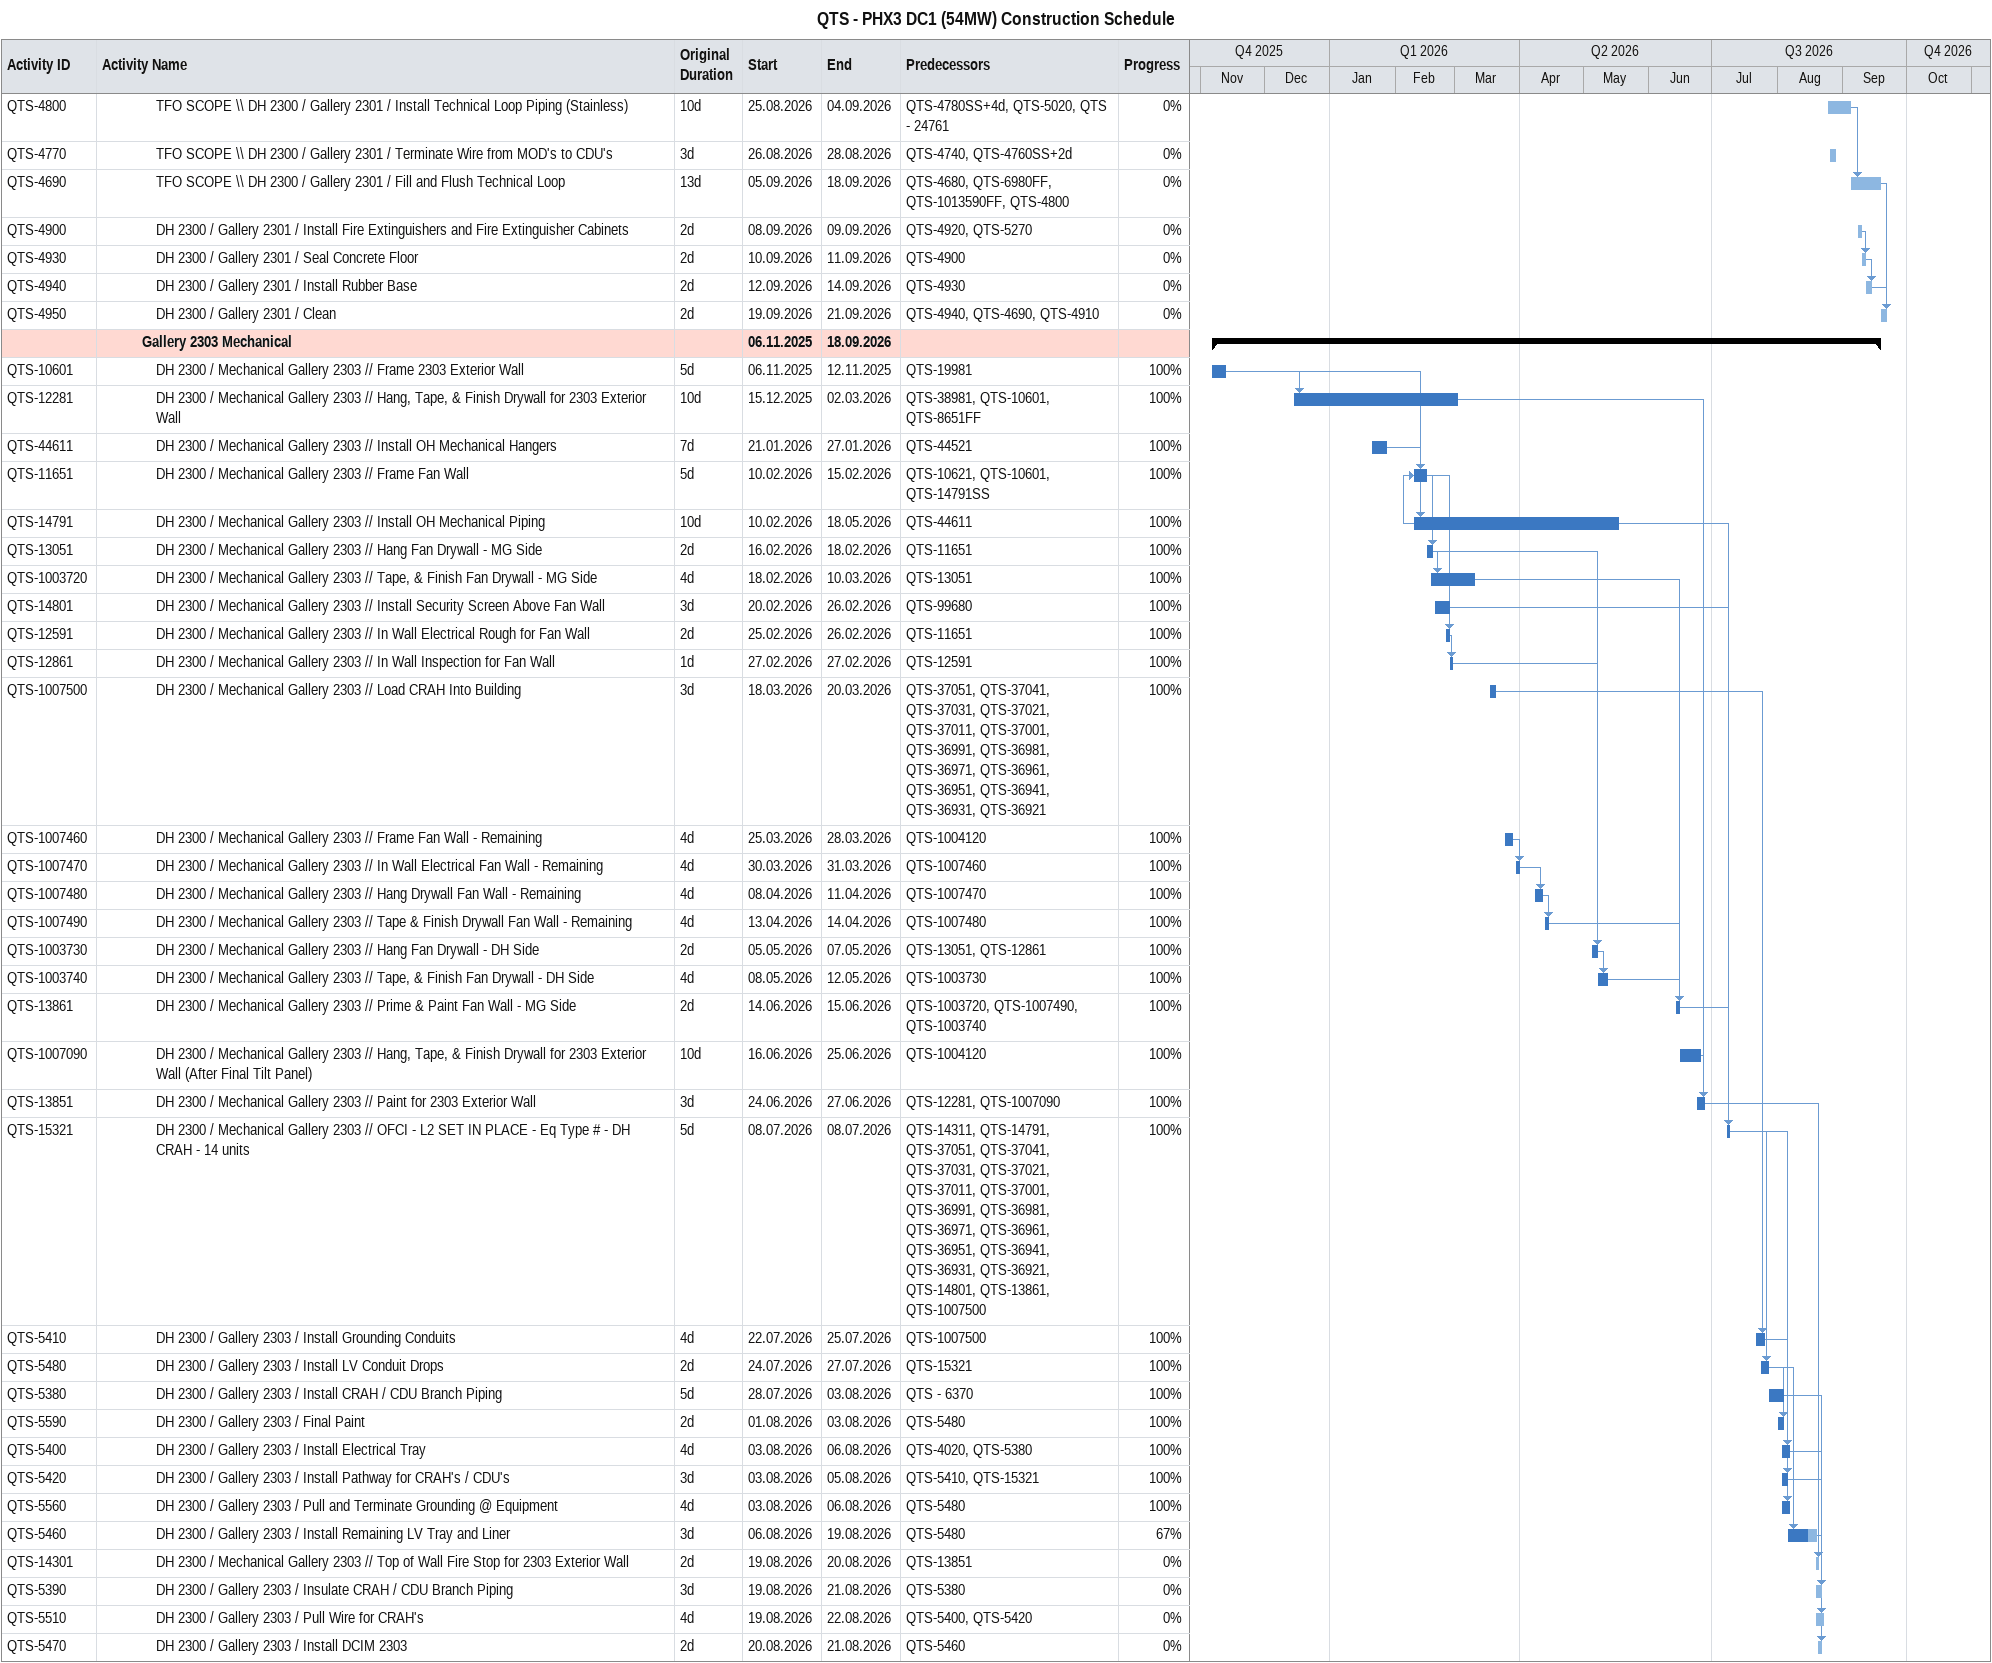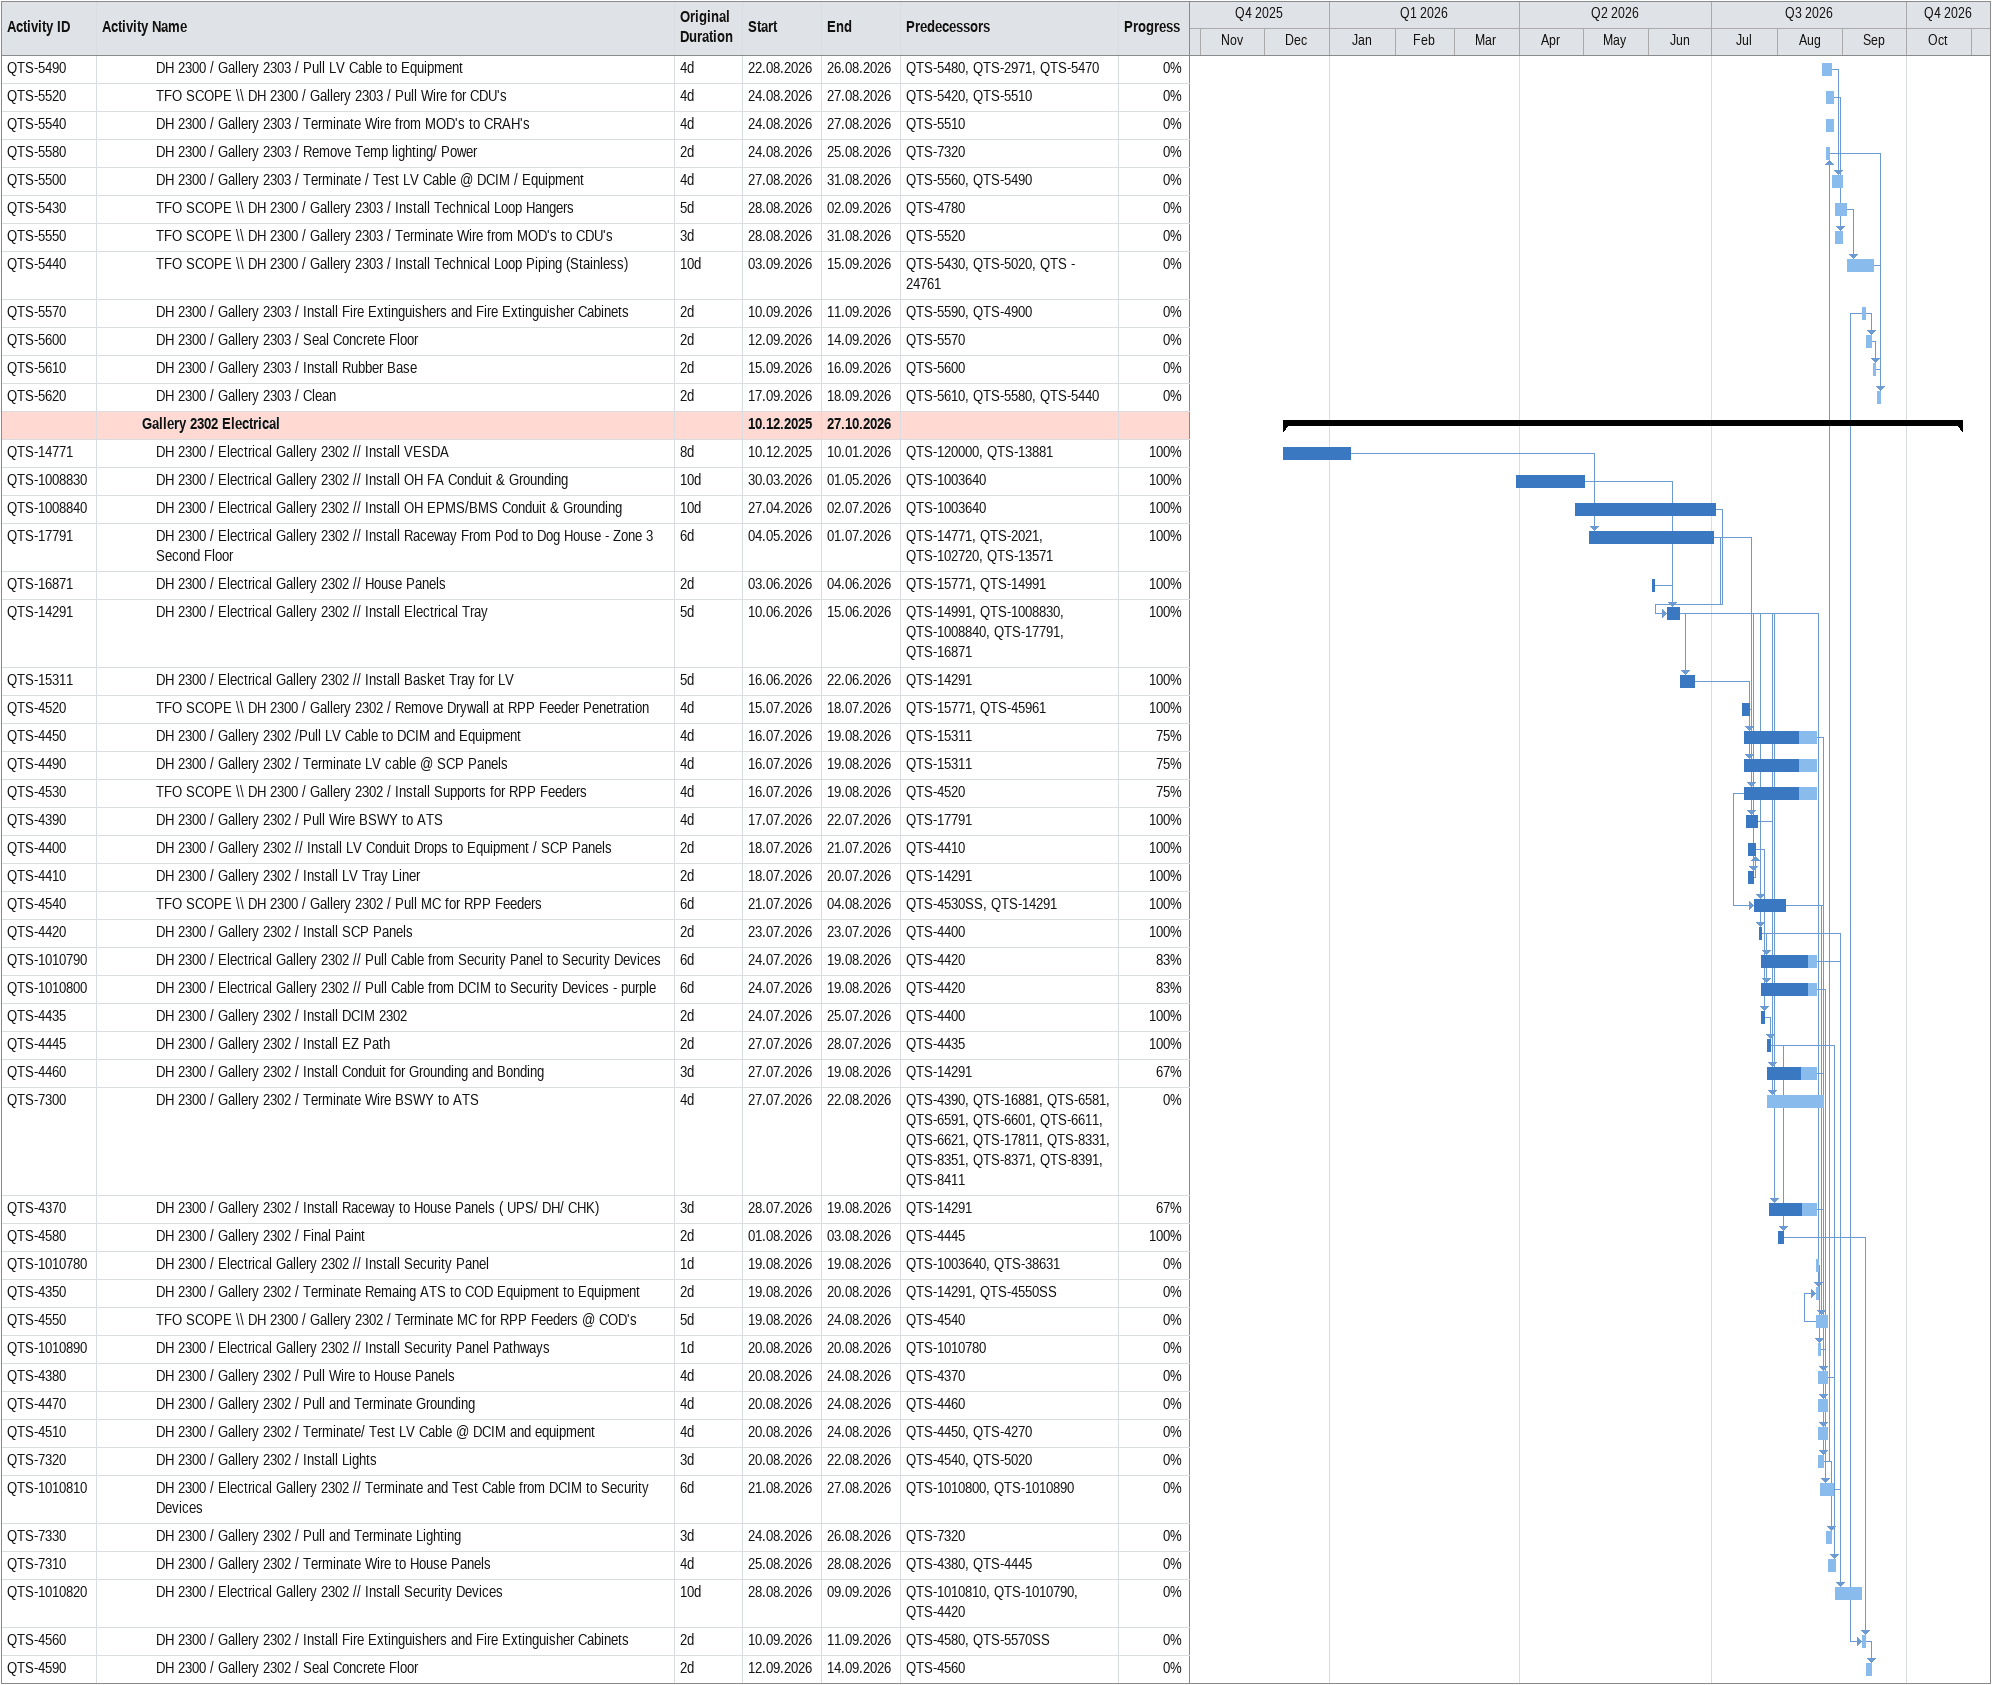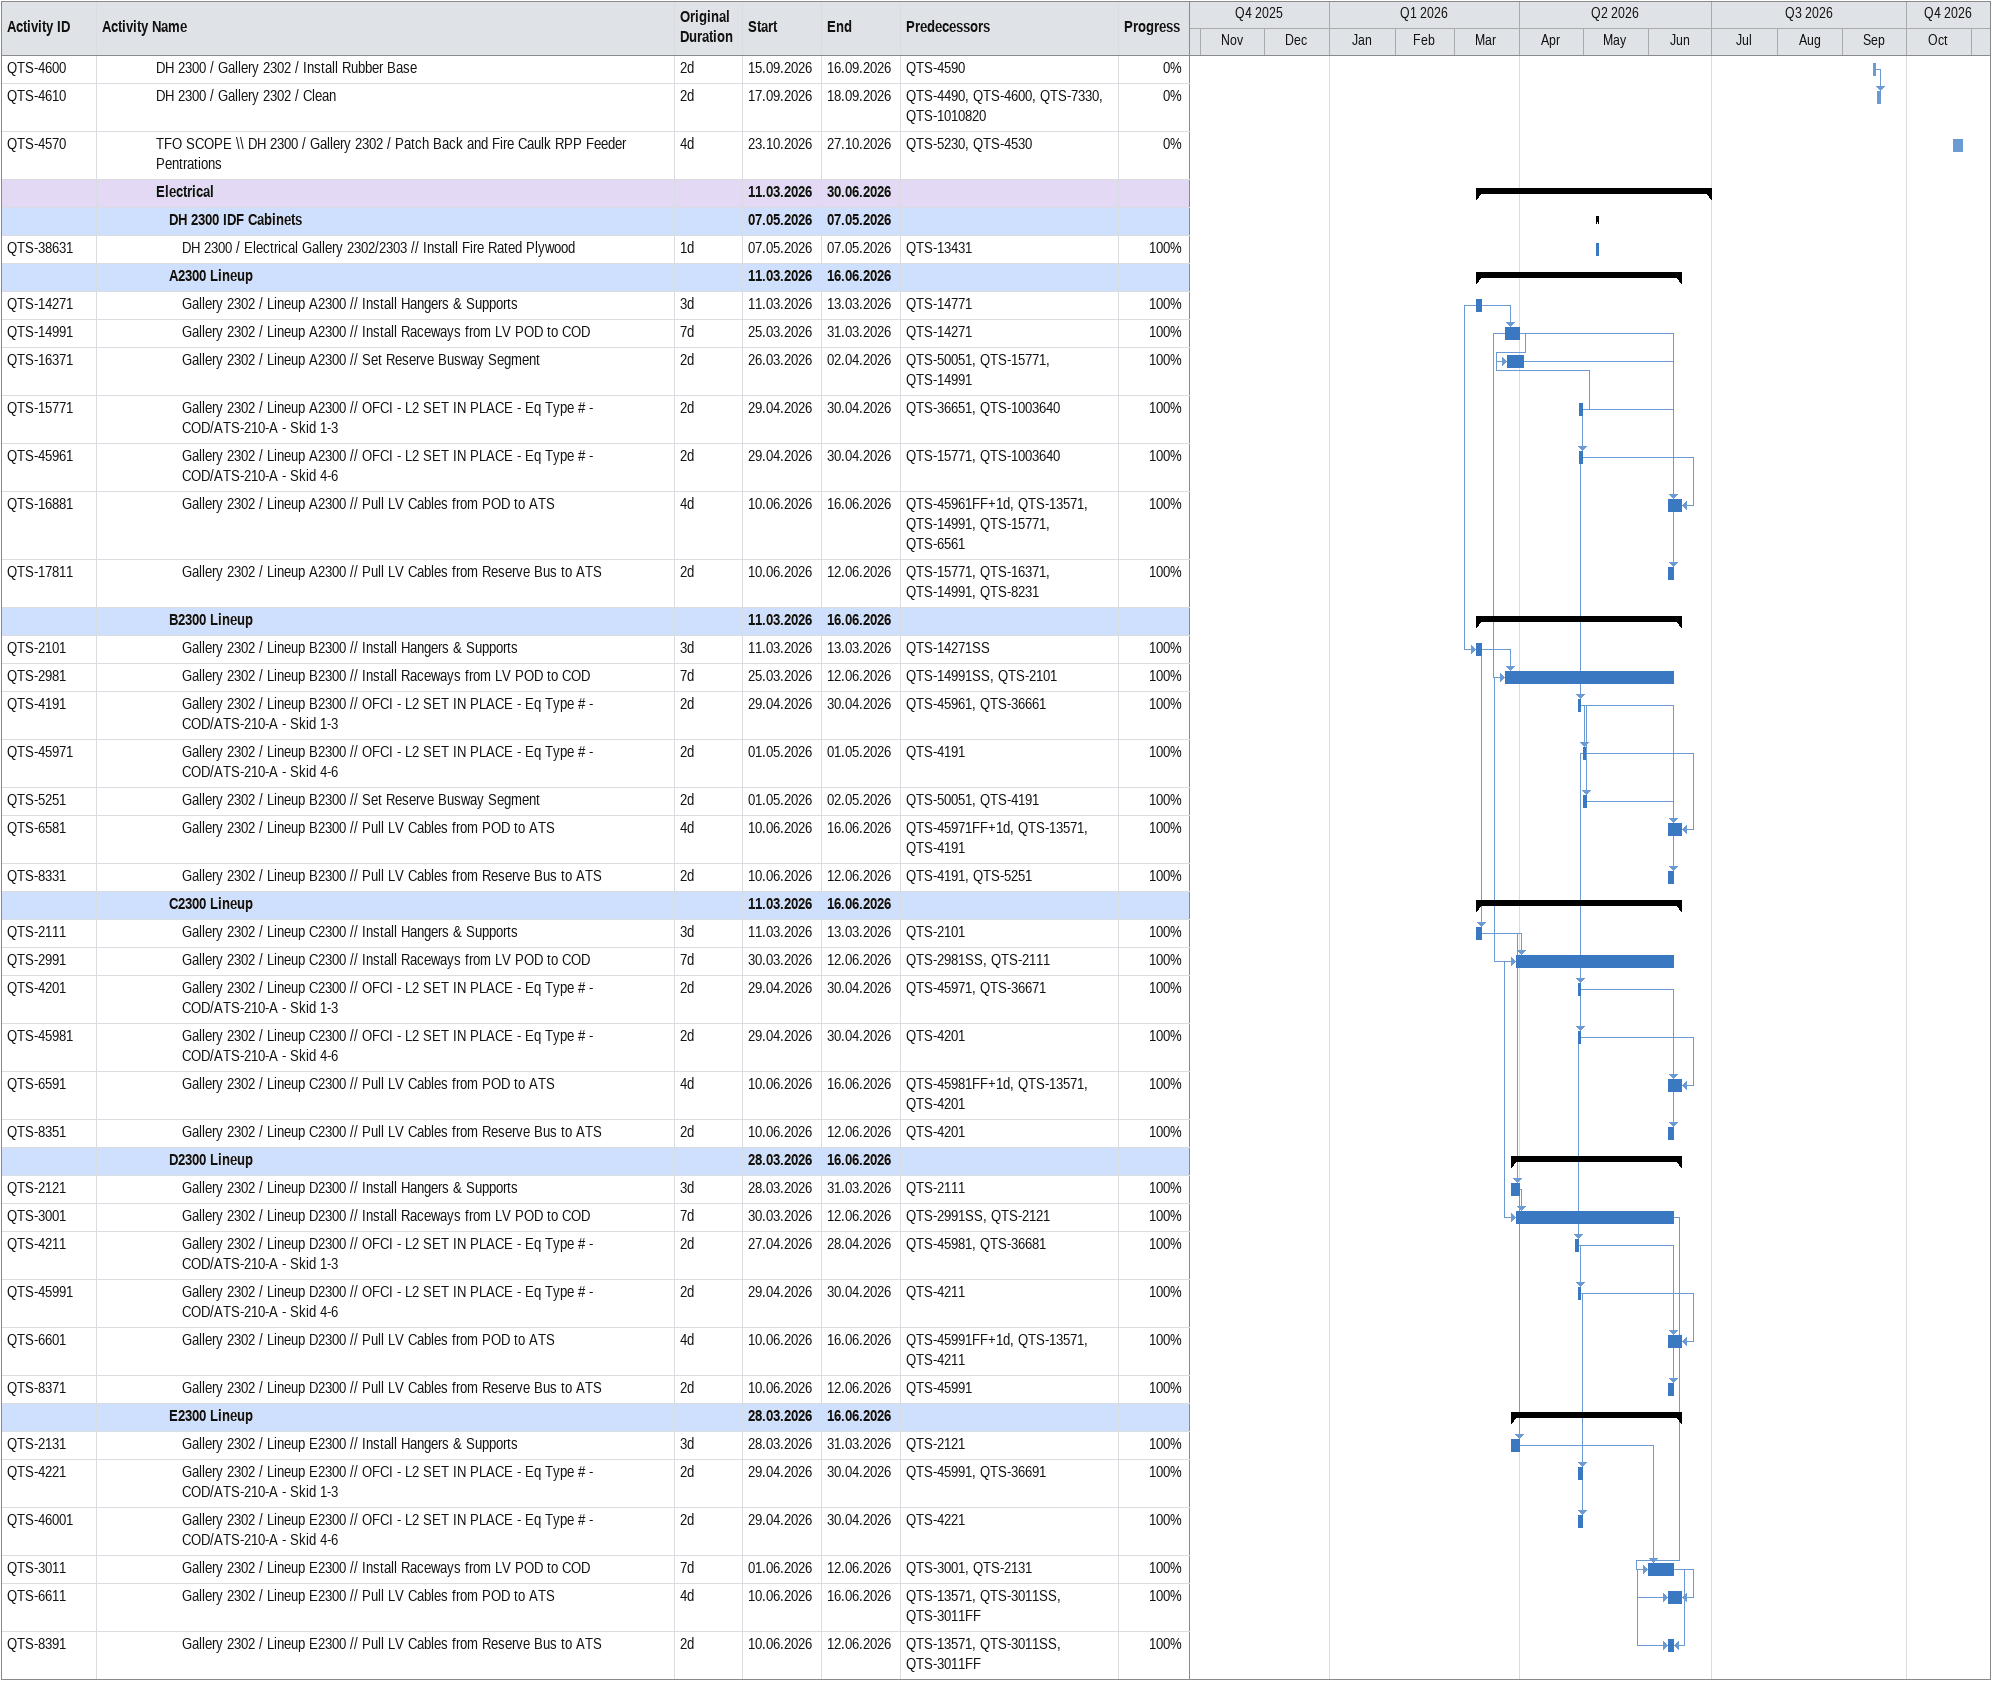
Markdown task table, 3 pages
QTS - PHX3 DC1 (54MW) Construction Schedule

| ID | Level | Task | Original duration | Start | Finish | Predecessors | % complete |
|---|---|---|---|---|---|---|---|
| QTS-4800 | 5 | TFO SCOPE \\ DH 2300 / Gallery 2301 / Install Technical Loop Piping (Stainless) | 10d | 2026-08-25 | 2026-09-04 | QTS-4780SS+4d, QTS-5020, QTS - 24761 | 0 |
| QTS-4770 | 5 | TFO SCOPE \\ DH 2300 / Gallery 2301 / Terminate Wire from MOD's to CDU's | 3d | 2026-08-26 | 2026-08-28 | QTS-4740, QTS-4760SS+2d | 0 |
| QTS-4690 | 5 | TFO SCOPE \\ DH 2300 / Gallery 2301 / Fill and Flush Technical Loop | 13d | 2026-09-05 | 2026-09-18 | QTS-4680, QTS-6980FF, QTS-1013590FF, QTS-4800 | 0 |
| QTS-4900 | 5 | DH 2300 / Gallery 2301 / Install Fire Extinguishers and Fire Extinguisher Cabinets | 2d | 2026-09-08 | 2026-09-09 | QTS-4920, QTS-5270 | 0 |
| QTS-4930 | 5 | DH 2300 / Gallery 2301 / Seal Concrete Floor | 2d | 2026-09-10 | 2026-09-11 | QTS-4900 | 0 |
| QTS-4940 | 5 | DH 2300 / Gallery 2301 / Install Rubber Base | 2d | 2026-09-12 | 2026-09-14 | QTS-4930 | 0 |
| QTS-4950 | 5 | DH 2300 / Gallery 2301 / Clean | 2d | 2026-09-19 | 2026-09-21 | QTS-4940, QTS-4690, QTS-4910 | 0 |
|  | 4 | **Gallery 2303 Mechanical** |  | 2025-11-06 | 2026-09-18 |  |  |
| QTS-10601 | 5 | DH 2300 / Mechanical Gallery 2303 // Frame 2303 Exterior Wall | 5d | 2025-11-06 | 2025-11-12 | QTS-19981 | 100 |
| QTS-12281 | 5 | DH 2300 / Mechanical Gallery 2303 // Hang, Tape, & Finish Drywall for 2303 Exterior Wall | 10d | 2025-12-15 | 2026-03-02 | QTS-38981, QTS-10601, QTS-8651FF | 100 |
| QTS-44611 | 5 | DH 2300 / Mechanical Gallery 2303 // Install OH Mechanical Hangers | 7d | 2026-01-21 | 2026-01-27 | QTS-44521 | 100 |
| QTS-11651 | 5 | DH 2300 / Mechanical Gallery 2303 // Frame Fan Wall | 5d | 2026-02-10 | 2026-02-15 | QTS-10621, QTS-10601, QTS-14791SS | 100 |
| QTS-14791 | 5 | DH 2300 / Mechanical Gallery 2303 // Install OH Mechanical Piping | 10d | 2026-02-10 | 2026-05-18 | QTS-44611 | 100 |
| QTS-13051 | 5 | DH 2300 / Mechanical Gallery 2303 // Hang Fan Drywall - MG Side | 2d | 2026-02-16 | 2026-02-18 | QTS-11651 | 100 |
| QTS-1003720 | 5 | DH 2300 / Mechanical Gallery 2303 // Tape, & Finish Fan Drywall - MG Side | 4d | 2026-02-18 | 2026-03-10 | QTS-13051 | 100 |
| QTS-14801 | 5 | DH 2300 / Mechanical Gallery 2303 // Install Security Screen Above Fan Wall | 3d | 2026-02-20 | 2026-02-26 | QTS-99680 | 100 |
| QTS-12591 | 5 | DH 2300 / Mechanical Gallery 2303 // In Wall Electrical Rough for Fan Wall | 2d | 2026-02-25 | 2026-02-26 | QTS-11651 | 100 |
| QTS-12861 | 5 | DH 2300 / Mechanical Gallery 2303 // In Wall Inspection for Fan Wall | 1d | 2026-02-27 | 2026-02-27 | QTS-12591 | 100 |
| QTS-1007500 | 5 | DH 2300 / Mechanical Gallery 2303 // Load CRAH Into Building | 3d | 2026-03-18 | 2026-03-20 | QTS-37051, QTS-37041, QTS-37031, QTS-37021, QTS-37011, QTS-37001, QTS-36991, QTS-36981, QTS-36971, QTS-36961, QTS-36951, QTS-36941, QTS-36931, QTS-36921 | 100 |
| QTS-1007460 | 5 | DH 2300 / Mechanical Gallery 2303 // Frame Fan Wall - Remaining | 4d | 2026-03-25 | 2026-03-28 | QTS-1004120 | 100 |
| QTS-1007470 | 5 | DH 2300 / Mechanical Gallery 2303 // In Wall Electrical Fan Wall - Remaining | 4d | 2026-03-30 | 2026-03-31 | QTS-1007460 | 100 |
| QTS-1007480 | 5 | DH 2300 / Mechanical Gallery 2303 // Hang Drywall Fan Wall - Remaining | 4d | 2026-04-08 | 2026-04-11 | QTS-1007470 | 100 |
| QTS-1007490 | 5 | DH 2300 / Mechanical Gallery 2303 // Tape & Finish Drywall Fan Wall - Remaining | 4d | 2026-04-13 | 2026-04-14 | QTS-1007480 | 100 |
| QTS-1003730 | 5 | DH 2300 / Mechanical Gallery 2303 // Hang Fan Drywall - DH Side | 2d | 2026-05-05 | 2026-05-07 | QTS-13051, QTS-12861 | 100 |
| QTS-1003740 | 5 | DH 2300 / Mechanical Gallery 2303 // Tape, & Finish Fan Drywall - DH Side | 4d | 2026-05-08 | 2026-05-12 | QTS-1003730 | 100 |
| QTS-13861 | 5 | DH 2300 / Mechanical Gallery 2303 // Prime & Paint Fan Wall - MG Side | 2d | 2026-06-14 | 2026-06-15 | QTS-1003720, QTS-1007490, QTS-1003740 | 100 |
| QTS-1007090 | 5 | DH 2300 / Mechanical Gallery 2303 // Hang, Tape, & Finish Drywall for 2303 Exterior Wall (After Final Tilt Panel) | 10d | 2026-06-16 | 2026-06-25 | QTS-1004120 | 100 |
| QTS-13851 | 5 | DH 2300 / Mechanical Gallery 2303 // Paint for 2303 Exterior Wall | 3d | 2026-06-24 | 2026-06-27 | QTS-12281, QTS-1007090 | 100 |
| QTS-15321 | 5 | DH 2300 / Mechanical Gallery 2303 // OFCI - L2 SET IN PLACE - Eq Type # - DH CRAH - 14 units | 5d | 2026-07-08 | 2026-07-08 | QTS-14311, QTS-14791, QTS-37051, QTS-37041, QTS-37031, QTS-37021, QTS-37011, QTS-37001, QTS-36991, QTS-36981, QTS-36971, QTS-36961, QTS-36951, QTS-36941, QTS-36931, QTS-36921, QTS-14801, QTS-13861, QTS-1007500 | 100 |
| QTS-5410 | 5 | DH 2300 / Gallery 2303 / Install Grounding Conduits | 4d | 2026-07-22 | 2026-07-25 | QTS-1007500 | 100 |
| QTS-5480 | 5 | DH 2300 / Gallery 2303 / Install LV Conduit Drops | 2d | 2026-07-24 | 2026-07-27 | QTS-15321 | 100 |
| QTS-5380 | 5 | DH 2300 / Gallery 2303 / Install CRAH / CDU Branch Piping | 5d | 2026-07-28 | 2026-08-03 | QTS - 6370 | 100 |
| QTS-5590 | 5 | DH 2300 / Gallery 2303 / Final Paint | 2d | 2026-08-01 | 2026-08-03 | QTS-5480 | 100 |
| QTS-5400 | 5 | DH 2300 / Gallery 2303 / Install Electrical Tray | 4d | 2026-08-03 | 2026-08-06 | QTS-4020, QTS-5380 | 100 |
| QTS-5420 | 5 | DH 2300 / Gallery 2303 / Install Pathway for CRAH's / CDU's | 3d | 2026-08-03 | 2026-08-05 | QTS-5410, QTS-15321 | 100 |
| QTS-5560 | 5 | DH 2300 / Gallery 2303 / Pull and Terminate Grounding @ Equipment | 4d | 2026-08-03 | 2026-08-06 | QTS-5480 | 100 |
| QTS-5460 | 5 | DH 2300 / Gallery 2303 / Install Remaining LV Tray and Liner | 3d | 2026-08-06 | 2026-08-19 | QTS-5480 | 67 |
| QTS-14301 | 5 | DH 2300 / Mechanical Gallery 2303 // Top of Wall Fire Stop for 2303 Exterior Wall | 2d | 2026-08-19 | 2026-08-20 | QTS-13851 | 0 |
| QTS-5390 | 5 | DH 2300 / Gallery 2303 / Insulate CRAH / CDU Branch Piping | 3d | 2026-08-19 | 2026-08-21 | QTS-5380 | 0 |
| QTS-5510 | 5 | DH 2300 / Gallery 2303 / Pull Wire for CRAH's | 4d | 2026-08-19 | 2026-08-22 | QTS-5400, QTS-5420 | 0 |
| QTS-5470 | 5 | DH 2300 / Gallery 2303 / Install DCIM 2303 | 2d | 2026-08-20 | 2026-08-21 | QTS-5460 | 0 |
| QTS-5490 | 5 | DH 2300 / Gallery 2303 / Pull LV Cable to Equipment | 4d | 2026-08-22 | 2026-08-26 | QTS-5480, QTS-2971, QTS-5470 | 0 |
| QTS-5520 | 5 | TFO SCOPE \\ DH 2300 / Gallery 2303 / Pull Wire for CDU's | 4d | 2026-08-24 | 2026-08-27 | QTS-5420, QTS-5510 | 0 |
| QTS-5540 | 5 | DH 2300 / Gallery 2303 / Terminate Wire from MOD's to CRAH's | 4d | 2026-08-24 | 2026-08-27 | QTS-5510 | 0 |
| QTS-5580 | 5 | DH 2300 / Gallery 2303 / Remove Temp lighting/ Power | 2d | 2026-08-24 | 2026-08-25 | QTS-7320 | 0 |
| QTS-5500 | 5 | DH 2300 / Gallery 2303 / Terminate / Test LV Cable @ DCIM / Equipment | 4d | 2026-08-27 | 2026-08-31 | QTS-5560, QTS-5490 | 0 |
| QTS-5430 | 5 | TFO SCOPE \\ DH 2300 / Gallery 2303 / Install Technical Loop Hangers | 5d | 2026-08-28 | 2026-09-02 | QTS-4780 | 0 |
| QTS-5550 | 5 | TFO SCOPE \\ DH 2300 / Gallery 2303 / Terminate Wire from MOD's to CDU's | 3d | 2026-08-28 | 2026-08-31 | QTS-5520 | 0 |
| QTS-5440 | 5 | TFO SCOPE \\ DH 2300 / Gallery 2303 / Install Technical Loop Piping (Stainless) | 10d | 2026-09-03 | 2026-09-15 | QTS-5430, QTS-5020, QTS - 24761 | 0 |
| QTS-5570 | 5 | DH 2300 / Gallery 2303 / Install Fire Extinguishers and Fire Extinguisher Cabinets | 2d | 2026-09-10 | 2026-09-11 | QTS-5590, QTS-4900 | 0 |
| QTS-5600 | 5 | DH 2300 / Gallery 2303 / Seal Concrete Floor | 2d | 2026-09-12 | 2026-09-14 | QTS-5570 | 0 |
| QTS-5610 | 5 | DH 2300 / Gallery 2303 / Install Rubber Base | 2d | 2026-09-15 | 2026-09-16 | QTS-5600 | 0 |
| QTS-5620 | 5 | DH 2300 / Gallery 2303 / Clean | 2d | 2026-09-17 | 2026-09-18 | QTS-5610, QTS-5580, QTS-5440 | 0 |
|  | 4 | **Gallery 2302 Electrical** |  | 2025-12-10 | 2026-10-27 |  |  |
| QTS-14771 | 5 | DH 2300 / Electrical Gallery 2302 // Install VESDA | 8d | 2025-12-10 | 2026-01-10 | QTS-120000, QTS-13881 | 100 |
| QTS-1008830 | 5 | DH 2300 / Electrical Gallery 2302 // Install OH FA Conduit & Grounding | 10d | 2026-03-30 | 2026-05-01 | QTS-1003640 | 100 |
| QTS-1008840 | 5 | DH 2300 / Electrical Gallery 2302 // Install OH EPMS/BMS Conduit & Grounding | 10d | 2026-04-27 | 2026-07-02 | QTS-1003640 | 100 |
| QTS-17791 | 5 | DH 2300 / Electrical Gallery 2302 // Install Raceway From Pod to Dog House - Zone 3 Second Floor | 6d | 2026-05-04 | 2026-07-01 | QTS-14771, QTS-2021, QTS-102720, QTS-13571 | 100 |
| QTS-16871 | 5 | DH 2300 / Electrical Gallery 2302 // House Panels | 2d | 2026-06-03 | 2026-06-04 | QTS-15771, QTS-14991 | 100 |
| QTS-14291 | 5 | DH 2300 / Electrical Gallery 2302 // Install Electrical Tray | 5d | 2026-06-10 | 2026-06-15 | QTS-14991, QTS-1008830, QTS-1008840, QTS-17791, QTS-16871 | 100 |
| QTS-15311 | 5 | DH 2300 / Electrical Gallery 2302 // Install Basket Tray for LV | 5d | 2026-06-16 | 2026-06-22 | QTS-14291 | 100 |
| QTS-4520 | 5 | TFO SCOPE \\ DH 2300 / Gallery 2302 / Remove Drywall at RPP Feeder Penetration | 4d | 2026-07-15 | 2026-07-18 | QTS-15771, QTS-45961 | 100 |
| QTS-4450 | 5 | DH 2300 / Gallery 2302 /Pull LV Cable to DCIM and Equipment | 4d | 2026-07-16 | 2026-08-19 | QTS-15311 | 75 |
| QTS-4490 | 5 | DH 2300 / Gallery 2302 / Terminate LV cable @ SCP Panels | 4d | 2026-07-16 | 2026-08-19 | QTS-15311 | 75 |
| QTS-4530 | 5 | TFO SCOPE \\ DH 2300 / Gallery 2302 / Install Supports for RPP Feeders | 4d | 2026-07-16 | 2026-08-19 | QTS-4520 | 75 |
| QTS-4390 | 5 | DH 2300 / Gallery 2302 / Pull Wire BSWY to ATS | 4d | 2026-07-17 | 2026-07-22 | QTS-17791 | 100 |
| QTS-4400 | 5 | DH 2300 / Gallery 2302 // Install LV Conduit Drops to Equipment / SCP Panels | 2d | 2026-07-18 | 2026-07-21 | QTS-4410 | 100 |
| QTS-4410 | 5 | DH 2300 / Gallery 2302 / Install LV Tray Liner | 2d | 2026-07-18 | 2026-07-20 | QTS-14291 | 100 |
| QTS-4540 | 5 | TFO SCOPE \\ DH 2300 / Gallery 2302 / Pull MC for RPP Feeders | 6d | 2026-07-21 | 2026-08-04 | QTS-4530SS, QTS-14291 | 100 |
| QTS-4420 | 5 | DH 2300 / Gallery 2302 / Install SCP Panels | 2d | 2026-07-23 | 2026-07-23 | QTS-4400 | 100 |
| QTS-1010790 | 5 | DH 2300 / Electrical Gallery 2302 // Pull Cable from Security Panel to Security Devices | 6d | 2026-07-24 | 2026-08-19 | QTS-4420 | 83 |
| QTS-1010800 | 5 | DH 2300 / Electrical Gallery 2302 // Pull Cable from DCIM to Security Devices - purple | 6d | 2026-07-24 | 2026-08-19 | QTS-4420 | 83 |
| QTS-4435 | 5 | DH 2300 / Gallery 2302 / Install DCIM 2302 | 2d | 2026-07-24 | 2026-07-25 | QTS-4400 | 100 |
| QTS-4445 | 5 | DH 2300 / Gallery 2302 / Install EZ Path | 2d | 2026-07-27 | 2026-07-28 | QTS-4435 | 100 |
| QTS-4460 | 5 | DH 2300 / Gallery 2302 / Install Conduit for Grounding and Bonding | 3d | 2026-07-27 | 2026-08-19 | QTS-14291 | 67 |
| QTS-7300 | 5 | DH 2300 / Gallery 2302 / Terminate Wire BSWY to ATS | 4d | 2026-07-27 | 2026-08-22 | QTS-4390, QTS-16881, QTS-6581, QTS-6591, QTS-6601, QTS-6611, QTS-6621, QTS-17811, QTS-8331, QTS-8351, QTS-8371, QTS-8391, QTS-8411 | 0 |
| QTS-4370 | 5 | DH 2300 / Gallery 2302 / Install Raceway to House Panels ( UPS/ DH/ CHK) | 3d | 2026-07-28 | 2026-08-19 | QTS-14291 | 67 |
| QTS-4580 | 5 | DH 2300 / Gallery 2302 / Final Paint | 2d | 2026-08-01 | 2026-08-03 | QTS-4445 | 100 |
| QTS-1010780 | 5 | DH 2300 / Electrical Gallery 2302 // Install Security Panel | 1d | 2026-08-19 | 2026-08-19 | QTS-1003640, QTS-38631 | 0 |
| QTS-4350 | 5 | DH 2300 / Gallery 2302 / Terminate Remaing ATS to COD Equipment to Equipment | 2d | 2026-08-19 | 2026-08-20 | QTS-14291, QTS-4550SS | 0 |
| QTS-4550 | 5 | TFO SCOPE \\ DH 2300 / Gallery 2302 / Terminate MC for RPP Feeders @ COD's | 5d | 2026-08-19 | 2026-08-24 | QTS-4540 | 0 |
| QTS-1010890 | 5 | DH 2300 / Electrical Gallery 2302 // Install Security Panel Pathways | 1d | 2026-08-20 | 2026-08-20 | QTS-1010780 | 0 |
| QTS-4380 | 5 | DH 2300 / Gallery 2302 / Pull Wire to House Panels | 4d | 2026-08-20 | 2026-08-24 | QTS-4370 | 0 |
| QTS-4470 | 5 | DH 2300 / Gallery 2302 / Pull and Terminate Grounding | 4d | 2026-08-20 | 2026-08-24 | QTS-4460 | 0 |
| QTS-4510 | 5 | DH 2300 / Gallery 2302 / Terminate/ Test LV Cable @ DCIM and equipment | 4d | 2026-08-20 | 2026-08-24 | QTS-4450, QTS-4270 | 0 |
| QTS-7320 | 5 | DH 2300 / Gallery 2302 / Install Lights | 3d | 2026-08-20 | 2026-08-22 | QTS-4540, QTS-5020 | 0 |
| QTS-1010810 | 5 | DH 2300 / Electrical Gallery 2302 // Terminate and Test Cable from DCIM to Security Devices | 6d | 2026-08-21 | 2026-08-27 | QTS-1010800, QTS-1010890 | 0 |
| QTS-7330 | 5 | DH 2300 / Gallery 2302 / Pull and Terminate Lighting | 3d | 2026-08-24 | 2026-08-26 | QTS-7320 | 0 |
| QTS-7310 | 5 | DH 2300 / Gallery 2302 / Terminate Wire to House Panels | 4d | 2026-08-25 | 2026-08-28 | QTS-4380, QTS-4445 | 0 |
| QTS-1010820 | 5 | DH 2300 / Electrical Gallery 2302 // Install Security Devices | 10d | 2026-08-28 | 2026-09-09 | QTS-1010810, QTS-1010790, QTS-4420 | 0 |
| QTS-4560 | 5 | DH 2300 / Gallery 2302 / Install Fire Extinguishers and Fire Extinguisher Cabinets | 2d | 2026-09-10 | 2026-09-11 | QTS-4580, QTS-5570SS | 0 |
| QTS-4590 | 5 | DH 2300 / Gallery 2302 / Seal Concrete Floor | 2d | 2026-09-12 | 2026-09-14 | QTS-4560 | 0 |
| QTS-4600 | 5 | DH 2300 / Gallery 2302 / Install Rubber Base | 2d | 2026-09-15 | 2026-09-16 | QTS-4590 | 0 |
| QTS-4610 | 5 | DH 2300 / Gallery 2302 / Clean | 2d | 2026-09-17 | 2026-09-18 | QTS-4490, QTS-4600, QTS-7330, QTS-1010820 | 0 |
| QTS-4570 | 5 | TFO SCOPE \\ DH 2300 / Gallery 2302 / Patch Back and Fire Caulk RPP Feeder Pentrations | 4d | 2026-10-23 | 2026-10-27 | QTS-5230, QTS-4530 | 0 |
|  | 5 | **Electrical** |  | 2026-03-11 | 2026-06-30 |  |  |
|  | 6 | **DH 2300 IDF Cabinets** |  | 2026-05-07 | 2026-05-07 |  |  |
| QTS-38631 | 7 | DH 2300 / Electrical Gallery 2302/2303 // Install Fire Rated Plywood | 1d | 2026-05-07 | 2026-05-07 | QTS-13431 | 100 |
|  | 6 | **A2300 Lineup** |  | 2026-03-11 | 2026-06-16 |  |  |
| QTS-14271 | 7 | Gallery 2302 / Lineup A2300 // Install Hangers & Supports | 3d | 2026-03-11 | 2026-03-13 | QTS-14771 | 100 |
| QTS-14991 | 7 | Gallery 2302 / Lineup A2300 // Install Raceways from LV POD to COD | 7d | 2026-03-25 | 2026-03-31 | QTS-14271 | 100 |
| QTS-16371 | 7 | Gallery 2302 / Lineup A2300 // Set Reserve Busway Segment | 2d | 2026-03-26 | 2026-04-02 | QTS-50051, QTS-15771, QTS-14991 | 100 |
| QTS-15771 | 7 | Gallery 2302 / Lineup A2300 // OFCI - L2 SET IN PLACE - Eq Type # - COD/ATS-210-A - Skid 1-3 | 2d | 2026-04-29 | 2026-04-30 | QTS-36651, QTS-1003640 | 100 |
| QTS-45961 | 7 | Gallery 2302 / Lineup A2300 // OFCI - L2 SET IN PLACE - Eq Type # - COD/ATS-210-A - Skid 4-6 | 2d | 2026-04-29 | 2026-04-30 | QTS-15771, QTS-1003640 | 100 |
| QTS-16881 | 7 | Gallery 2302 / Lineup A2300 // Pull LV Cables from POD to ATS | 4d | 2026-06-10 | 2026-06-16 | QTS-45961FF+1d, QTS-13571, QTS-14991, QTS-15771, QTS-6561 | 100 |
| QTS-17811 | 7 | Gallery 2302 / Lineup A2300 // Pull LV Cables from Reserve Bus to ATS | 2d | 2026-06-10 | 2026-06-12 | QTS-15771, QTS-16371, QTS-14991, QTS-8231 | 100 |
|  | 6 | **B2300 Lineup** |  | 2026-03-11 | 2026-06-16 |  |  |
| QTS-2101 | 7 | Gallery 2302 / Lineup B2300 // Install Hangers & Supports | 3d | 2026-03-11 | 2026-03-13 | QTS-14271SS | 100 |
| QTS-2981 | 7 | Gallery 2302 / Lineup B2300 // Install Raceways from LV POD to COD | 7d | 2026-03-25 | 2026-06-12 | QTS-14991SS, QTS-2101 | 100 |
| QTS-4191 | 7 | Gallery 2302 / Lineup B2300 // OFCI - L2 SET IN PLACE - Eq Type # - COD/ATS-210-A - Skid 1-3 | 2d | 2026-04-29 | 2026-04-30 | QTS-45961, QTS-36661 | 100 |
| QTS-45971 | 7 | Gallery 2302 / Lineup B2300 // OFCI - L2 SET IN PLACE - Eq Type # - COD/ATS-210-A - Skid 4-6 | 2d | 2026-05-01 | 2026-05-01 | QTS-4191 | 100 |
| QTS-5251 | 7 | Gallery 2302 / Lineup B2300 // Set Reserve Busway Segment | 2d | 2026-05-01 | 2026-05-02 | QTS-50051, QTS-4191 | 100 |
| QTS-6581 | 7 | Gallery 2302 / Lineup B2300 // Pull LV Cables from POD to ATS | 4d | 2026-06-10 | 2026-06-16 | QTS-45971FF+1d, QTS-13571, QTS-4191 | 100 |
| QTS-8331 | 7 | Gallery 2302 / Lineup B2300 // Pull LV Cables from Reserve Bus to ATS | 2d | 2026-06-10 | 2026-06-12 | QTS-4191, QTS-5251 | 100 |
|  | 6 | **C2300 Lineup** |  | 2026-03-11 | 2026-06-16 |  |  |
| QTS-2111 | 7 | Gallery 2302 / Lineup C2300 // Install Hangers & Supports | 3d | 2026-03-11 | 2026-03-13 | QTS-2101 | 100 |
| QTS-2991 | 7 | Gallery 2302 / Lineup C2300 // Install Raceways from LV POD to COD | 7d | 2026-03-30 | 2026-06-12 | QTS-2981SS, QTS-2111 | 100 |
| QTS-4201 | 7 | Gallery 2302 / Lineup C2300 // OFCI - L2 SET IN PLACE - Eq Type # - COD/ATS-210-A - Skid 1-3 | 2d | 2026-04-29 | 2026-04-30 | QTS-45971, QTS-36671 | 100 |
| QTS-45981 | 7 | Gallery 2302 / Lineup C2300 // OFCI - L2 SET IN PLACE - Eq Type # - COD/ATS-210-A - Skid 4-6 | 2d | 2026-04-29 | 2026-04-30 | QTS-4201 | 100 |
| QTS-6591 | 7 | Gallery 2302 / Lineup C2300 // Pull LV Cables from POD to ATS | 4d | 2026-06-10 | 2026-06-16 | QTS-45981FF+1d, QTS-13571, QTS-4201 | 100 |
| QTS-8351 | 7 | Gallery 2302 / Lineup C2300 // Pull LV Cables from Reserve Bus to ATS | 2d | 2026-06-10 | 2026-06-12 | QTS-4201 | 100 |
|  | 6 | **D2300 Lineup** |  | 2026-03-28 | 2026-06-16 |  |  |
| QTS-2121 | 7 | Gallery 2302 / Lineup D2300 // Install Hangers & Supports | 3d | 2026-03-28 | 2026-03-31 | QTS-2111 | 100 |
| QTS-3001 | 7 | Gallery 2302 / Lineup D2300 // Install Raceways from LV POD to COD | 7d | 2026-03-30 | 2026-06-12 | QTS-2991SS, QTS-2121 | 100 |
| QTS-4211 | 7 | Gallery 2302 / Lineup D2300 // OFCI - L2 SET IN PLACE - Eq Type # - COD/ATS-210-A - Skid 1-3 | 2d | 2026-04-27 | 2026-04-28 | QTS-45981, QTS-36681 | 100 |
| QTS-45991 | 7 | Gallery 2302 / Lineup D2300 // OFCI - L2 SET IN PLACE - Eq Type # - COD/ATS-210-A - Skid 4-6 | 2d | 2026-04-29 | 2026-04-30 | QTS-4211 | 100 |
| QTS-6601 | 7 | Gallery 2302 / Lineup D2300 // Pull LV Cables from POD to ATS | 4d | 2026-06-10 | 2026-06-16 | QTS-45991FF+1d, QTS-13571, QTS-4211 | 100 |
| QTS-8371 | 7 | Gallery 2302 / Lineup D2300 // Pull LV Cables from Reserve Bus to ATS | 2d | 2026-06-10 | 2026-06-12 | QTS-45991 | 100 |
|  | 6 | **E2300 Lineup** |  | 2026-03-28 | 2026-06-16 |  |  |
| QTS-2131 | 7 | Gallery 2302 / Lineup E2300 // Install Hangers & Supports | 3d | 2026-03-28 | 2026-03-31 | QTS-2121 | 100 |
| QTS-4221 | 7 | Gallery 2302 / Lineup E2300 // OFCI - L2 SET IN PLACE - Eq Type # - COD/ATS-210-A - Skid 1-3 | 2d | 2026-04-29 | 2026-04-30 | QTS-45991, QTS-36691 | 100 |
| QTS-46001 | 7 | Gallery 2302 / Lineup E2300 // OFCI - L2 SET IN PLACE - Eq Type # - COD/ATS-210-A - Skid 4-6 | 2d | 2026-04-29 | 2026-04-30 | QTS-4221 | 100 |
| QTS-3011 | 7 | Gallery 2302 / Lineup E2300 // Install Raceways from LV POD to COD | 7d | 2026-06-01 | 2026-06-12 | QTS-3001, QTS-2131 | 100 |
| QTS-6611 | 7 | Gallery 2302 / Lineup E2300 // Pull LV Cables from POD to ATS | 4d | 2026-06-10 | 2026-06-16 | QTS-13571, QTS-3011SS, QTS-3011FF | 100 |
| QTS-8391 | 7 | Gallery 2302 / Lineup E2300 // Pull LV Cables from Reserve Bus to ATS | 2d | 2026-06-10 | 2026-06-12 | QTS-13571, QTS-3011SS, QTS-3011FF | 100 |
